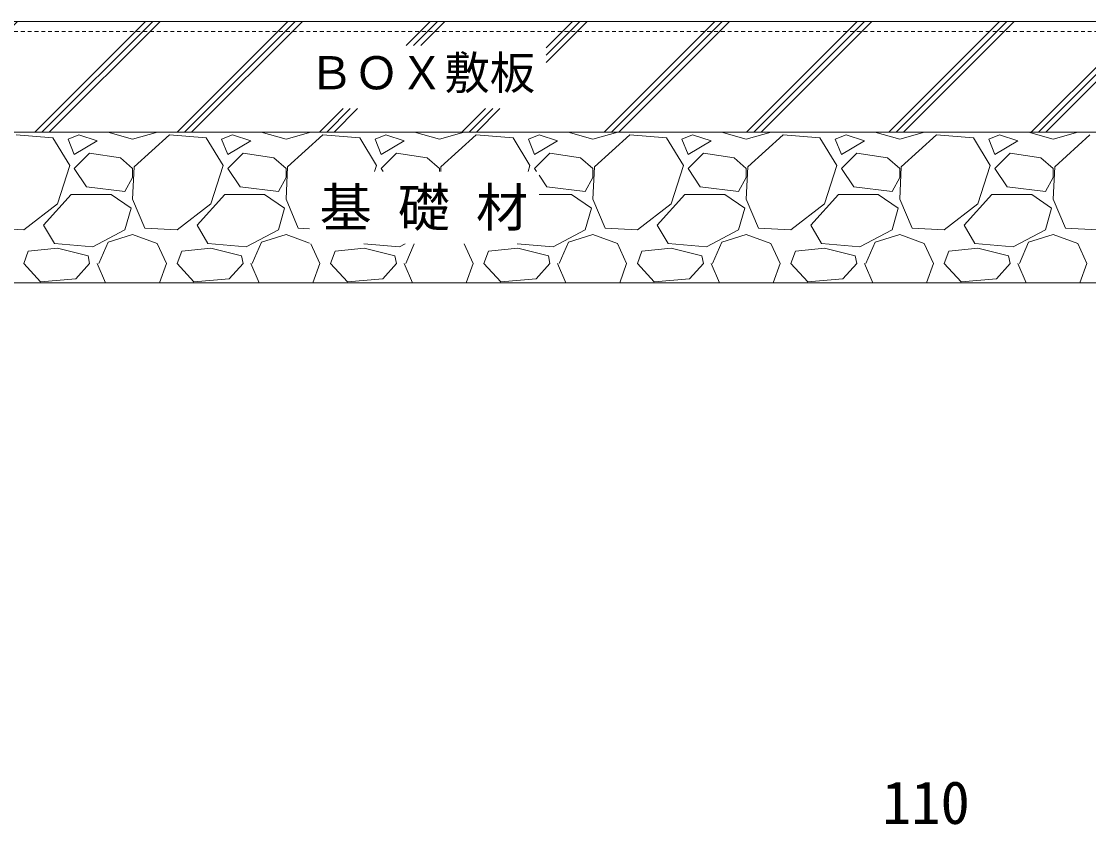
# Model space of a CAD drawing. Units: millimetres at full size; details may follow other scales. Extents: x -228 to 5022, y -597 to 6828.
# Drawn here: x 3092 to 4152, y 1655 to 2453 of the extents above; entities that cross this region are included whole.
import ezdxf
from ezdxf.enums import TextEntityAlignment as Align

# ---------------------------------------------------------------- set-up
doc = ezdxf.new("R2010")
doc.units = ezdxf.units.MM
doc.header["$LTSCALE"] = 10
doc.linetypes.add('USER2', pattern=[0.675, 0.375, -0.3])
for name, color, linetype, lineweight in [('(0-0)', 2, 'USER2', 9), ('0_2', 7, 'Continuous', 9), ('寸法線', 7, 'Continuous', 13), ('本体', 2, 'Continuous', 9), ('補助線', 8, 'Continuous', 13), ('ﾊｯﾁﾝｸﾞ', 7, 'Continuous', 5)]:
    doc.layers.add(name, color=color, linetype=linetype, lineweight=lineweight)
doc.styles.add('ＭＳ ゴシック', font='')
doc.styles.get('ＭＳ ゴシック').set_extended_font_data('MS Gothic')

msp = doc.modelspace()

# ---------------------------------------------------------------- hatches: boundary and pattern name
at = {"layer": 'ﾊｯﾁﾝｸﾞ', "lineweight": 9}
h = msp.add_hatch(dxfattribs=at)
h.set_pattern_fill('USER', color=256, style=0, pattern_type=2)
h.set_pattern_definition([(45, (-19876.57, 9201.28), (-70.71068, 70.71068), []), (45, (-19869.32, 9201.28), (-70.71068, 70.71068), []), (45, (-19862.07, 9201.28), (-70.71068, 70.71068), [])])
h.paths.add_polyline_path([(4488.77, 2453.06), (2490.77, 2453.06), (2490.77, 2343.06), (4488.77, 2343.06)])
h.paths.add_polyline_path([(3366.36, 2366.49), (3613.04, 2366.49), (3613.04, 2429.19), (3366.36, 2429.19)], flags=16)

# ---------------------------------------------------------------- linework, layer by layer
at = {"layer": '0_2', "lineweight": 13}
for p, q in [((2490.77, 2453.06), (4488.77, 2453.06)), ((4473.77, 2343.06), (2505.77, 2343.06))]:
    msp.add_line(p, q, dxfattribs=at)
at = {"layer": '0_2', "linetype": 'USER2'}
msp.add_line((2490.77, 2443.06), (4488.77, 2443.06), dxfattribs=at)
at = {"layer": '0_2'}
for p, q in [((2490.77, 2343.06), (3490.77, 2343.06)), ((2490.77, 2193.06), (4488.77, 2193.06))]:
    msp.add_line(p, q, dxfattribs=at)
at = {"layer": '本体', "lineweight": 18}
msp.add_line((2505.77, 2453.06), (4473.77, 2453.06), dxfattribs=at)
at = {"layer": '補助線'}
for points in [[(2490.77, 2453.06), (4488.77, 2453.06), (4488.77, 2343.06), (2490.77, 2343.06)], [(2490.77, 2343.06), (4488.77, 2343.06), (4488.77, 2193.06), (2490.77, 2193.06)]]:
    msp.add_lwpolyline(points, close=True, dxfattribs=at)
at = {"layer": 'ﾊｯﾁﾝｸﾞ'}
for p, q in [((3177.75, 2343.06), (3202.4, 2335.81)), ((3202.4, 2335.81), (3227.05, 2343.06)), ((3330.15, 2343.06), (3354.8, 2335.81)), ((3354.8, 2335.81), (3379.45, 2343.06)), ((3482.55, 2343.06), (3507.2, 2335.81)), ((3507.2, 2335.81), (3531.85, 2343.06)), ((3634.95, 2343.06), (3659.6, 2335.81)), ((3659.6, 2335.81), (3684.25, 2343.06)), ((3787.35, 2343.06), (3812, 2335.81)), ((3812, 2335.81), (3836.65, 2343.06)), ((3939.75, 2343.06), (3964.4, 2335.81)), ((3964.4, 2335.81), (3989.05, 2343.06)), ((4092.15, 2343.06), (4116.8, 2335.81)), ((4116.8, 2335.81), (4141.45, 2343.06)), ((3123.15, 2337.33), (3086.58, 2340.38)), ((3139.92, 2309.9), (3123.15, 2337.33)), ((3149.06, 2340.38), (3138.39, 2335.81)), ((3138.39, 2335.81), (3144.49, 2320.57)), ((3144.49, 2320.57), (3167.35, 2334.29)), ((3167.35, 2334.29), (3149.06, 2340.38)), ((3238.98, 2340.38), (3203.92, 2308.38)), ((3275.55, 2337.33), (3238.98, 2340.38)), ((3292.32, 2309.9), (3275.55, 2337.33)), ((3301.46, 2340.38), (3290.79, 2335.81)), ((3290.79, 2335.81), (3296.89, 2320.57)), ((3296.89, 2320.57), (3319.75, 2334.29)), ((3319.75, 2334.29), (3301.46, 2340.38)), ((3391.38, 2340.38), (3356.32, 2308.38)), ((3427.95, 2337.33), (3391.38, 2340.38)), ((3444.72, 2309.9), (3427.95, 2337.33)), ((3453.86, 2340.38), (3443.19, 2335.81)), ((3443.19, 2335.81), (3449.29, 2320.57)), ((3449.29, 2320.57), (3472.15, 2334.29)), ((3472.15, 2334.29), (3453.86, 2340.38)), ((3543.78, 2340.38), (3508.72, 2308.38)), ((3580.35, 2337.33), (3543.78, 2340.38)), ((3597.12, 2309.9), (3580.35, 2337.33)), ((3606.26, 2340.38), (3595.59, 2335.81)), ((3595.59, 2335.81), (3601.69, 2320.57)), ((3601.69, 2320.57), (3624.55, 2334.29)), ((3624.55, 2334.29), (3606.26, 2340.38)), ((3696.18, 2340.38), (3661.12, 2308.38)), ((3732.75, 2337.33), (3696.18, 2340.38)), ((3749.52, 2309.9), (3732.75, 2337.33)), ((3758.66, 2340.38), (3747.99, 2335.81)), ((3747.99, 2335.81), (3754.09, 2320.57)), ((3754.09, 2320.57), (3776.95, 2334.29)), ((3776.95, 2334.29), (3758.66, 2340.38)), ((3848.58, 2340.38), (3813.52, 2308.38)), ((3885.15, 2337.33), (3848.58, 2340.38)), ((3901.92, 2309.9), (3885.15, 2337.33)), ((3911.06, 2340.38), (3900.39, 2335.81)), ((3900.39, 2335.81), (3906.49, 2320.57)), ((3906.49, 2320.57), (3929.35, 2334.29)), ((3929.35, 2334.29), (3911.06, 2340.38)), ((4000.98, 2340.38), (3965.92, 2308.38)), ((4037.55, 2337.33), (4000.98, 2340.38)), ((4054.32, 2309.9), (4037.55, 2337.33)), ((4063.46, 2340.38), (4052.79, 2335.81)), ((4052.79, 2335.81), (4058.89, 2320.57)), ((4058.89, 2320.57), (4081.75, 2334.29)), ((4081.75, 2334.29), (4063.46, 2340.38)), ((4153.38, 2340.38), (4118.32, 2308.38)), ((3159.73, 2322.09), (3144.49, 2306.85)), ((3190.21, 2317.52), (3159.73, 2322.09)), ((3312.13, 2322.09), (3296.89, 2306.85)), ((3342.61, 2317.52), (3312.13, 2322.09)), ((3464.53, 2322.09), (3449.29, 2306.85)), ((3495.01, 2317.52), (3464.53, 2322.09)), ((3616.93, 2322.09), (3601.69, 2306.85)), ((3647.41, 2317.52), (3616.93, 2322.09)), ((3769.33, 2322.09), (3754.09, 2306.85)), ((3799.81, 2317.52), (3769.33, 2322.09)), ((3921.73, 2322.09), (3906.49, 2306.85)), ((3952.21, 2317.52), (3921.73, 2322.09)), ((4074.13, 2322.09), (4058.89, 2306.85)), ((4104.61, 2317.52), (4074.13, 2322.09)), ((3202.4, 2306.85), (3190.21, 2317.52)), ((3354.8, 2306.85), (3342.61, 2317.52)), ((3507.2, 2306.85), (3495.01, 2317.52)), ((3659.6, 2306.85), (3647.41, 2317.52)), ((3812, 2306.85), (3799.81, 2317.52)), ((3964.4, 2306.85), (3952.21, 2317.52)), ((4116.8, 2306.85), (4104.61, 2317.52)), ((3127.72, 2271.8), (3139.92, 2309.9)), ((3144.49, 2306.85), (3156.68, 2288.57)), ((3203.92, 2308.38), (3202.4, 2276.37)), ((3202.4, 2297.71), (3202.4, 2306.85)), ((3280.12, 2271.8), (3292.32, 2309.9)), ((3296.89, 2306.85), (3309.08, 2288.57)), ((3356.32, 2308.38), (3354.8, 2276.37)), ((3354.8, 2297.71), (3354.8, 2306.85)), ((3442.81, 2303.95), (3444.72, 2309.9)), ((3449.29, 2306.85), (3451.22, 2303.95)), ((3507.2, 2303.95), (3507.2, 2306.85)), ((3508.72, 2308.38), (3508.51, 2303.95)), ((3595.21, 2303.95), (3597.12, 2309.9)), ((3601.69, 2306.85), (3603.62, 2303.95)), ((3661.12, 2308.38), (3659.6, 2276.37)), ((3659.6, 2297.71), (3659.6, 2306.85)), ((3737.32, 2271.8), (3749.52, 2309.9)), ((3754.09, 2306.85), (3766.28, 2288.57)), ((3813.52, 2308.38), (3812, 2276.37)), ((3812, 2297.71), (3812, 2306.85)), ((3889.72, 2271.8), (3901.92, 2309.9)), ((3906.49, 2306.85), (3918.68, 2288.57)), ((3965.92, 2308.38), (3964.4, 2276.37)), ((3964.4, 2297.71), (3964.4, 2306.85)), ((4042.12, 2271.8), (4054.32, 2309.9)), ((4058.89, 2306.85), (4071.08, 2288.57)), ((4118.32, 2308.38), (4116.8, 2276.37)), ((4116.8, 2297.71), (4116.8, 2306.85)), ((3194.78, 2283.99), (3202.4, 2297.71)), ((3347.18, 2283.99), (3354.8, 2297.71)), ((3606.14, 2300.18), (3613.88, 2288.57)), ((3651.98, 2283.99), (3659.6, 2297.71)), ((3804.38, 2283.99), (3812, 2297.71)), ((3956.78, 2283.99), (3964.4, 2297.71)), ((4109.18, 2283.99), (4116.8, 2297.71)), ((3114.01, 2250.47), (3141.44, 2280.95)), ((3141.44, 2280.95), (3181.06, 2280.95)), ((3156.68, 2288.57), (3194.78, 2283.99)), ((3181.06, 2280.95), (3200.88, 2267.23)), ((3266.41, 2250.47), (3293.84, 2280.95)), ((3293.84, 2280.95), (3333.46, 2280.95)), ((3309.08, 2288.57), (3347.18, 2283.99)), ((3333.46, 2280.95), (3353.28, 2267.23)), ((3606.14, 2280.95), (3638.26, 2280.95)), ((3613.88, 2288.57), (3651.98, 2283.99)), ((3638.26, 2280.95), (3658.08, 2267.23)), ((3723.61, 2250.47), (3751.04, 2280.95)), ((3751.04, 2280.95), (3790.66, 2280.95)), ((3766.28, 2288.57), (3804.38, 2283.99)), ((3790.66, 2280.95), (3810.48, 2267.23)), ((3876.01, 2250.47), (3903.44, 2280.95)), ((3903.44, 2280.95), (3943.06, 2280.95)), ((3918.68, 2288.57), (3956.78, 2283.99)), ((3943.06, 2280.95), (3962.88, 2267.23)), ((4028.41, 2250.47), (4055.84, 2280.95)), ((4055.84, 2280.95), (4095.46, 2280.95)), ((4071.08, 2288.57), (4109.18, 2283.99)), ((4095.46, 2280.95), (4115.28, 2267.23)), ((3094.2, 2245.89), (3127.72, 2271.8)), ((3202.4, 2276.37), (3214.59, 2247.42)), ((3246.6, 2245.89), (3280.12, 2271.8)), ((3354.8, 2276.37), (3366.99, 2247.42)), ((3659.6, 2276.37), (3671.79, 2247.42)), ((3703.8, 2245.89), (3737.32, 2271.8)), ((3812, 2276.37), (3824.19, 2247.42)), ((3856.2, 2245.89), (3889.72, 2271.8)), ((3964.4, 2276.37), (3976.59, 2247.42)), ((4008.6, 2245.89), (4042.12, 2271.8)), ((4116.8, 2276.37), (4128.99, 2247.42)), ((3200.88, 2267.23), (3194.78, 2245.89)), ((3353.28, 2267.23), (3347.18, 2245.89)), ((3658.08, 2267.23), (3651.98, 2245.89)), ((3810.48, 2267.23), (3804.38, 2245.89)), ((3962.88, 2267.23), (3956.78, 2245.89)), ((4115.28, 2267.23), (4109.18, 2245.89)), ((3124.68, 2232.18), (3114.01, 2250.47)), ((3277.08, 2232.18), (3266.41, 2250.47)), ((3734.28, 2232.18), (3723.61, 2250.47)), ((3886.68, 2232.18), (3876.01, 2250.47)), ((4039.08, 2232.18), (4028.41, 2250.47)), ((3062.19, 2247.42), (3094.2, 2245.89)), ((3194.78, 2245.89), (3162.78, 2229.13)), ((3178.02, 2233.7), (3202.4, 2241.32)), ((3202.4, 2241.32), (3226.78, 2232.18)), ((3214.59, 2247.42), (3246.6, 2245.89)), ((3347.18, 2245.89), (3315.18, 2229.13)), ((3330.42, 2233.7), (3354.8, 2241.32)), ((3354.8, 2241.32), (3378.22, 2232.54)), ((3366.99, 2247.42), (3378.22, 2246.88)), ((3651.98, 2245.89), (3619.98, 2229.13)), ((3635.22, 2233.7), (3659.6, 2241.32)), ((3659.6, 2241.32), (3683.98, 2232.18)), ((3671.79, 2247.42), (3703.8, 2245.89)), ((3804.38, 2245.89), (3772.38, 2229.13)), ((3787.62, 2233.7), (3812, 2241.32)), ((3812, 2241.32), (3836.38, 2232.18)), ((3824.19, 2247.42), (3856.2, 2245.89)), ((3956.78, 2245.89), (3924.78, 2229.13)), ((3940.02, 2233.7), (3964.4, 2241.32)), ((3964.4, 2241.32), (3988.78, 2232.18)), ((3976.59, 2247.42), (4008.6, 2245.89)), ((4109.18, 2245.89), (4077.18, 2229.13)), ((4092.42, 2233.7), (4116.8, 2241.32)), ((4116.8, 2241.32), (4141.18, 2232.18)), ((4128.99, 2247.42), (4161, 2245.89)), ((3127.72, 2227.61), (3098.77, 2224.56)), ((3162.78, 2229.13), (3124.68, 2232.18)), ((3158.2, 2219.99), (3127.72, 2227.61)), ((3168.87, 2212.37), (3178.02, 2233.7)), ((3226.78, 2232.18), (3235.93, 2212.37)), ((3280.12, 2227.61), (3251.17, 2224.56)), ((3315.18, 2229.13), (3277.08, 2232.18)), ((3310.6, 2219.99), (3280.12, 2227.61)), ((3321.27, 2212.37), (3330.42, 2233.7)), ((3379.28, 2231.97), (3388.33, 2212.37)), ((3432.52, 2227.61), (3403.57, 2224.56)), ((3467.58, 2229.13), (3432.09, 2231.97)), ((3463, 2219.99), (3432.52, 2227.61)), ((3473, 2231.97), (3467.58, 2229.13)), ((3473.67, 2212.37), (3482.07, 2231.97)), ((3531.68, 2231.97), (3540.73, 2212.37)), ((3584.92, 2227.61), (3555.97, 2224.56)), ((3619.98, 2229.13), (3584.49, 2231.97)), ((3615.4, 2219.99), (3584.92, 2227.61)), ((3626.07, 2212.37), (3635.22, 2233.7)), ((3683.98, 2232.18), (3693.13, 2212.37)), ((3737.32, 2227.61), (3708.37, 2224.56)), ((3772.38, 2229.13), (3734.28, 2232.18)), ((3767.8, 2219.99), (3737.32, 2227.61)), ((3778.47, 2212.37), (3787.62, 2233.7)), ((3836.38, 2232.18), (3845.53, 2212.37)), ((3889.72, 2227.61), (3860.77, 2224.56)), ((3924.78, 2229.13), (3886.68, 2232.18)), ((3920.2, 2219.99), (3889.72, 2227.61)), ((3930.87, 2212.37), (3940.02, 2233.7)), ((3988.78, 2232.18), (3997.93, 2212.37)), ((4042.12, 2227.61), (4013.17, 2224.56)), ((4077.18, 2229.13), (4039.08, 2232.18)), ((4072.6, 2219.99), (4042.12, 2227.61)), ((4083.27, 2212.37), (4092.42, 2233.7)), ((4141.18, 2232.18), (4150.33, 2212.37)), ((3094.2, 2212.37), (3098.77, 2224.56)), ((3159.73, 2212.37), (3158.2, 2219.99)), ((3246.6, 2212.37), (3251.17, 2224.56)), ((3312.13, 2212.37), (3310.6, 2219.99)), ((3399, 2212.37), (3403.57, 2224.56)), ((3464.53, 2212.37), (3463, 2219.99)), ((3551.4, 2212.37), (3555.97, 2224.56)), ((3616.93, 2212.37), (3615.4, 2219.99)), ((3703.8, 2212.37), (3708.37, 2224.56)), ((3769.33, 2212.37), (3767.8, 2219.99)), ((3856.2, 2212.37), (3860.77, 2224.56)), ((3921.73, 2212.37), (3920.2, 2219.99)), ((4008.6, 2212.37), (4013.17, 2224.56)), ((4074.13, 2212.37), (4072.6, 2219.99)), ((3110.96, 2194.08), (3094.2, 2212.37)), ((3159.73, 2212.37), (3146.01, 2197.13)), ((3167.35, 2212.37), (3175.62, 2193.06)), ((3229.03, 2193.06), (3235.93, 2212.37)), ((3263.36, 2194.08), (3246.6, 2212.37)), ((3312.13, 2212.37), (3298.41, 2197.13)), ((3319.75, 2212.37), (3328.02, 2193.06)), ((3381.43, 2193.06), (3388.33, 2212.37)), ((3415.76, 2194.08), (3399, 2212.37)), ((3464.53, 2212.37), (3450.81, 2197.13)), ((3472.15, 2212.37), (3480.42, 2193.06)), ((3533.83, 2193.06), (3540.73, 2212.37)), ((3568.16, 2194.08), (3551.4, 2212.37)), ((3616.93, 2212.37), (3603.21, 2197.13)), ((3624.55, 2212.37), (3632.82, 2193.06)), ((3686.23, 2193.06), (3693.13, 2212.37)), ((3720.56, 2194.08), (3703.8, 2212.37)), ((3769.33, 2212.37), (3755.61, 2197.13)), ((3776.95, 2212.37), (3785.22, 2193.06)), ((3838.63, 2193.06), (3845.53, 2212.37)), ((3872.96, 2194.08), (3856.2, 2212.37)), ((3921.73, 2212.37), (3908.01, 2197.13)), ((3929.35, 2212.37), (3937.62, 2193.06)), ((3991.03, 2193.06), (3997.93, 2212.37)), ((4025.36, 2194.08), (4008.6, 2212.37)), ((4074.13, 2212.37), (4060.41, 2197.13)), ((4081.75, 2212.37), (4090.02, 2193.06)), ((4143.43, 2193.06), (4150.33, 2212.37)), ((3146.01, 2197.13), (3110.96, 2194.08)), ((3298.41, 2197.13), (3263.36, 2194.08)), ((3450.81, 2197.13), (3415.76, 2194.08)), ((3603.21, 2197.13), (3568.16, 2194.08)), ((3755.61, 2197.13), (3720.56, 2194.08)), ((3908.01, 2197.13), (3872.96, 2194.08)), ((4060.41, 2197.13), (4025.36, 2194.08))]:
    msp.add_line(p, q, dxfattribs=at)

# ---------------------------------------------------------------- texts
at = {"layer": '(0-0)', "color": 7, "style": 'ＭＳ ゴシック'}
msp.add_text('ＢＯＸ敷板', height=32.99, dxfattribs=at).set_placement((3489.7, 2375.55), align=Align.BOTTOM_CENTER)
at = {"layer": '0_2', "style": 'ＭＳ ゴシック'}
msp.add_text('基 礎 材', height=37.98, dxfattribs=at).set_placement((3491.77, 2268.06), align=Align.MIDDLE_CENTER)
at = {"layer": '寸法線', "style": 'ＭＳ ゴシック'}
msp.add_text('110', height=42.72, dxfattribs=at).set_placement((3990.42, 1676.79), align=Align.MIDDLE_CENTER)

doc.saveas('drawing.dxf')
